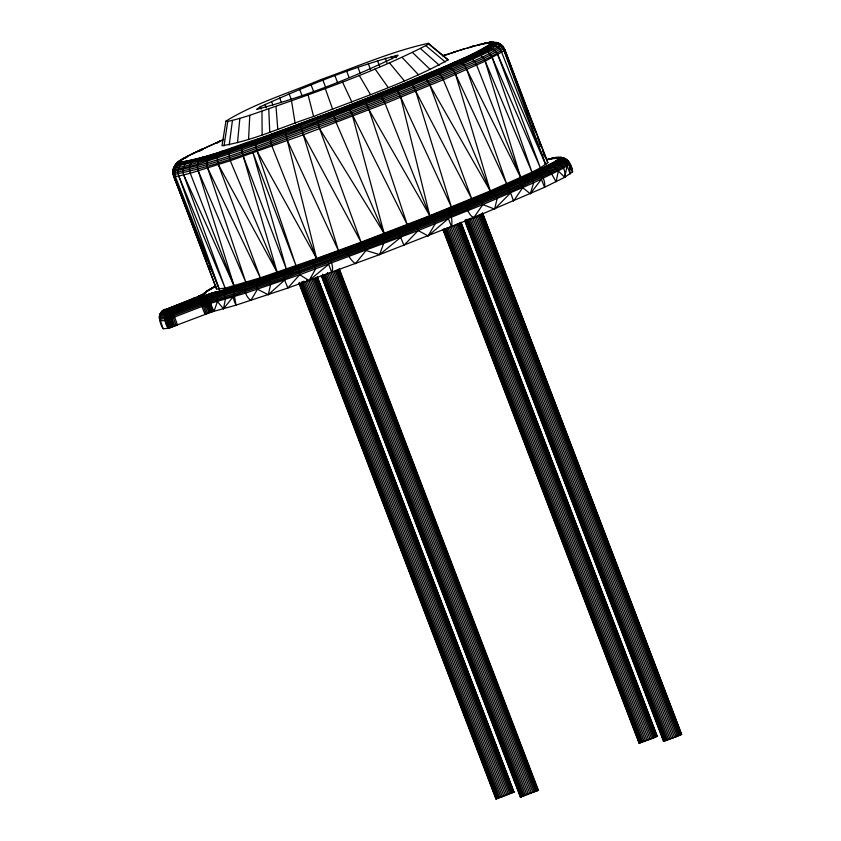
<?xml version="1.0" encoding="UTF-8"?>
<svg xmlns="http://www.w3.org/2000/svg" width="841" height="841" viewBox="0 0 841 841"><rect width="100%" height="100%" fill="white"/><g stroke="black" fill="none" stroke-linecap="round" stroke-linejoin="round"><path stroke-width="1.26" d="M175.222 165.688L173.835 167.895L183.78 166.571L207.285 159.822L255.937 143.485L317.215 121.188L381.488 96.431L438.666 73.104L479.759 54.865L492.132 48.589L499.028 43.469L490.618 42.176L483.386 43.616C490.387 41.934 499.806 40.389 504.064 48.021C489.956 59.585 471.17 64.736 454.928 72.915C415.517 89.861 375.591 105.609 335.506 120.904C281.788 139.448 228.941 163.753 173.12 174.644C170.86 166.791 177.987 161.083 184.221 158.076L178.313 161.672M174.655 167.296L173.257 169.525L183.275 168.189L197.635 164.237L242.113 149.751L301.456 128.505L382.245 97.598L451.953 68.92L493.604 49.451L499.838 45.414L500.542 44.3L499.607 43.806L503.086 46.602C489.01 58.134 470.266 63.275 454.066 71.432C414.739 88.347 374.907 104.063 334.918 119.317C281.315 137.819 228.594 162.071 172.899 172.941C172.626 168.305 175.59 163.743 179.942 162.113C206.928 158.613 232.421 146.744 258.376 138.797C308.374 121.136 357.94 102.245 407.065 82.292C434.829 70.097 464.032 60.205 489.956 44.289C495.412 42.134 502.109 45.193 504.095 50.702L547.838 162.66L540.374 167.864L531.975 172.184L490.208 190.949L429.751 215.695L361.062 242.155L316.573 258.471L260.332 277.835L225.157 288.148L216.6 289.062L173.004 173.835L173.12 174.644M248.568 139.291L249.788 115.312C310.34 94.192 371.775 73.588 428.752 44.079L448.106 59.869C405.562 83.459 358.697 98.534 313.588 116.51C283.27 126.36 253.488 140.636 221.992 145.745L225.945 121.104C255.244 103.012 289.378 93.015 321.052 79.506C356.552 66.859 391.507 51.385 428.395 43.312L448.106 59.869M237.498 142.697L239.853 118.36L249.788 115.312M229.236 144.946L232.442 120.379L239.853 118.36M224.011 145.977L227.764 121.304L232.442 120.379M160.337 314.881L159.906 319.065L163.122 328.726L168.494 328.284L212.027 311.853L235.837 305.199L287.78 288.064L379.596 254.623L473.798 217.651L544.59 187.28L564.721 177.304L572.563 171.827C571.228 158.35 561.525 154.702 549.94 158.854L561.063 157.299L564.942 158.392L562.64 161.062L553.925 166.108L518.739 182.56L479.381 199.275L415.559 224.862L298.65 268.479L245.088 286.676L207.159 297.777L171.848 311.38C168.074 315.06 158.434 310.918 159.369 317.982C160.61 324.416 170.303 317.824 174.423 317.057L208.946 303.769L245.467 293.152L299.732 274.713L418.166 230.539L482.818 204.605L533.667 182.791L563.533 168.158L569.147 164.237L569.494 163.196L568.453 162.87M229.299 288.379L220.573 291.07L218.692 292.731L217.01 296.242L217.42 301.551L223.506 308.815L225.367 299.333C220.952 285.835 240.684 285.751 248.516 282.46C309.709 262.497 369.966 239.738 429.867 216.221C472.253 198.581 515.88 183.117 556.09 160.789C563.396 153.966 571.806 164.783 572.563 171.827L569.998 166.234M547.649 165.677C551.917 164.1 556.837 166.844 558.329 171.007L556.122 181.772C552.852 176.736 549.32 166.339 541.194 168.936M558.329 171.007L564.721 177.304L567.149 165.898C565.604 161.588 560.379 159.117 556.09 160.789M259.964 278.728C256.221 280.642 256.084 285.772 257.441 289.241L268.268 294.739L270.56 284.847C269.32 281.525 268.962 276.542 272.505 274.523M475.449 197.803L479.381 199.275L482.818 204.605L494.613 209.062L497.147 198.634C495.864 195.448 493.078 191.391 489.157 192.095M160.862 314.639L162.113 312.137M513.578 181.614C517.667 180.468 521.367 184.095 522.692 187.68L530.314 193.745L533.667 182.791C532.311 179.028 528.232 175.643 524.08 176.946M565.919 159.464L562.335 157.698L560.979 157.656L560.642 158.665C534.75 175.391 504.926 185.188 476.931 197.814C428.563 217.735 379.754 236.563 330.639 254.55C287.296 271.801 242.24 284.016 198.087 298.713L168.694 310.14L162.576 310.823L164.931 309.477L161.598 311.748L160.116 314.019L162.607 310.792L164.931 309.477L163.553 310.834L164.09 310.623C173.351 306.429 187.648 303.58 197.519 298.355L211.49 293.257L221.688 290.502M194.071 298.923L194.912 297.777L164.657 309.898L194.26 298.355M557.993 159.212L558.329 158.213L560.979 157.656L554.282 158.045M562.335 157.698L561.988 158.707C535.938 175.548 505.925 185.409 477.73 198.108C429.057 218.166 379.922 237.109 330.492 255.222C287.286 272.316 242.502 284.731 198.465 299.186L170.933 309.919C170.124 311.086 158.35 312.705 162.639 311.223M567.212 159.874L564.879 162.555L556.101 167.643L520.632 184.232L465.819 207.285L399.422 233.556L298.744 270.855L244.742 289.199L207.075 300.205L167.506 315.386L159.412 316.626L160.158 316.174L160.168 317.499L159.369 317.982L166.739 316.994L208.274 301.162L234.113 293.887L283.953 277.393L399.906 234.734L466.482 208.4L521.441 185.283L557.005 168.652L565.814 163.543L568.148 160.852M568.915 161.977L566.571 164.668L557.751 169.777L522.135 186.439L467.091 209.588L400.4 235.974L284.269 278.697L234.345 295.223L208.536 302.476L167.012 318.319L159.548 319.328L160.368 318.823M217.42 301.551L214.045 311.244C210.639 305.788 207.59 295.317 215.527 292.048M363.838 241.661L366.087 250.481L379.596 254.623L383.485 243.901L380.479 235.375M160.368 313.83L162.839 310.665L164.931 309.477C156.825 312.61 159.433 323.123 163.122 328.726M316.92 117.488L319.033 127.117L361.062 242.155L303.338 134.791L301.215 127.149L301.635 123.175M195.869 298.198L196.226 297.556M300.395 264.841L298.65 268.479L299.732 274.713L309.057 280.579L315.533 269.078L314.25 262.918L315.512 259.449M413.635 222.602L415.559 224.862L418.166 230.539L428.09 235.932L435.144 223.864L432.327 218.282L429.867 216.221M257.441 289.241L250.849 300.489C245.772 296.778 241.378 286.424 248.516 282.46M206.592 291.659L202.923 294.592L207.632 290.502L215.738 285.908L205.561 292.163L202.439 294.981L208.841 289.945L203.27 293.919M205.362 292.237L203.406 294.297M202.555 296.431L203.207 301.604L207.559 313.441M177.514 325.131C170.208 303.349 165.971 305.02 174.981 326.098M489.956 44.289L490.618 43.238L493.982 42.523C480.474 53.603 462.466 58.534 446.918 66.376C409.157 82.607 370.913 97.693 332.521 112.337C281.062 130.113 230.445 153.388 176.957 163.827L176.852 163.049L179.722 160.715M173.488 175.485L173.603 176.305L175.37 176.484L178.755 176.032L190.266 173.257L230.287 160.715L303.338 134.791L385.094 103.517L443.323 79.758L485.183 61.172L504.095 50.702L504.8 49.577L502.151 46.097M522.692 187.68L513.557 201.052C511.57 196.079 509.488 185.588 501.898 186.681M482.818 204.605L473.798 217.651C467.628 215.159 467.659 204.889 460.921 203.764M197.519 297.514L199.37 295.948L192.463 298.744M163.07 311.033L164.205 309.803M530.314 193.745L541.394 179.238L544.59 187.28C545.704 180.794 541.362 170.408 533.31 172.71M496.484 42.407L497.399 42.891C483.649 54.171 465.325 59.196 449.483 67.175C411.049 83.701 372.111 99.059 333.025 113.966C280.631 132.058 229.099 155.753 174.665 166.381L174.55 165.593L179.112 161.525M223.506 308.815L232.873 297.083L235.837 305.199C235.879 299.301 230.76 289.42 238.266 285.688M366.087 250.481L355.365 263.706C350.844 260.142 345.83 254.003 347.375 247.811M496.6 798.456L495.917 798.95L514.051 791.98L512.81 792.222M522.713 795.807L520.358 797.079L538.503 790.109L536.358 790.624M443.26 230.466L639.044 743.15L653.015 738.177L657.189 736.18L460.963 222.339M464.905 221.225L663.496 741.278L677.468 736.306L681.63 734.309L482.597 213.099M217.43 143.033L220.437 140.773L191.927 154.134L207.107 147.028M299.732 274.713L287.78 288.064C286.413 283.039 280.474 274.534 286.024 269.877M162.271 311.38L164.279 310.045M418.166 230.539L403.974 245.309L397.12 229.004M198.35 151.622L201.924 149.109L187.228 156.279L180.121 160.862L183.569 158.949M494.613 209.062L510.476 192.978M201.251 295.864L205.719 292.983M214.865 286.918L215.769 286.045M205.561 292.163L212.636 287.654L210.387 288.926M491.375 42.281L492.269 42.754C478.897 53.719 461.068 58.597 445.667 66.365C408.284 82.439 370.418 97.367 332.405 111.874C281.451 129.461 231.338 152.515 178.387 162.849L178.271 162.082L181.257 160M331.207 253.751C328.61 259.554 334.75 266.229 331.711 272.41L328.673 264.316L309.057 280.579M205.015 295.517C202.218 301.099 207.843 307.69 208.799 312.978M176.253 325.614L169.987 309.089L169.23 310.56L169.525 314.671L173.751 326.55M268.268 294.739L284.7 279.99M286.686 128.662L285.572 132.889L287.401 140.636L338.397 250.555L303.338 134.791M428.09 235.932L448.369 218.597L451.501 226.66C452.479 221.299 452.069 211.974 445.677 209.924M379.596 254.623L400.894 237.236M163.291 310.455L164.931 309.477C160.589 311.054 158.329 316.405 160.042 320.652M198.655 296.284L201.283 295.138L198.034 296.81M272.221 133.877C268.889 137.009 270.834 142.444 271.979 146.208L316.573 258.471L287.401 140.636M639.044 743.15L640.663 742.214M663.496 741.278L664.895 740.437M205.151 293.33L201.02 295.517L202.124 295.002M207.37 294.676L169.462 309.456L163.722 310.056M168.179 328.337C164.542 322.807 161.893 312.211 169.987 309.089C165.414 314.135 171.501 321.893 172.563 326.981M203.554 294.129L205.908 292.784M258.376 138.797C254.487 141.666 255.916 147.532 257.22 151.443L296.021 265.756L253.036 152.894L286.361 269.099L243.28 156.289C241.798 152.2 240.989 146.008 245.299 143.338M176.032 164.184L179.112 162.197M209.546 293.908L206.844 295.044C203.49 300.626 208.684 307.28 209.966 312.558M168.494 328.284C165.067 322.828 162.04 312.347 169.987 309.089C164.163 313.609 169.987 322.345 171.48 327.359M163.711 310.035L164.931 309.477M159.958 315.081L166.686 314.397L208.211 298.566L234.197 291.249L283.722 274.849L398.949 232.463L465.115 206.287L530.618 178.471L560.232 163.963L565.793 160.074L566.14 159.044L564.847 158.644M260.279 106.765L256.715 109.351C305.22 96.641 352.915 77.645 398.035 55.674L397.793 55.149C350.56 67.827 304.841 86.644 260.279 106.765L261.183 109.141M233.115 147.49C228.489 149.982 228.647 156.405 230.287 160.715L277.152 272.242L243.28 156.289M211.49 293.257L208.852 294.339C204.31 299.554 209.546 306.986 211.059 312.179M168.988 328.158C165.929 322.828 162.292 312.537 169.987 309.089C163.291 313.167 168.463 322.618 170.502 327.685M221.94 151.18C217.073 153.556 216.589 160.126 218.376 164.657L260.332 277.835L207.674 168.084C205.761 163.343 206.833 156.668 211.89 154.397M181.341 159.716L188.689 155.606L184.726 158.318L186.755 157.288M169.987 309.089C162.691 312.81 167.075 322.765 169.672 327.958M213.162 292.71C204.447 295.075 209.409 306.818 212.027 311.853M209.441 289.83L213.782 287.506M203.07 157.099C197.877 159.296 196.268 166.024 198.266 170.954L234.071 285.866L183.737 174.949C181.614 169.714 184.042 162.944 189.446 160.841M214.518 292.311C206.844 295.769 210.492 306.05 213.54 311.38M195.564 159.254C190.255 161.398 188.184 168.158 190.266 173.257L234.071 285.866M186.902 156.678L190.928 154.639M184.768 161.861C179.312 163.921 176.589 170.681 178.755 176.032L219.291 289.22L173.603 176.305M181.593 162.281C176.095 164.31 173.183 171.07 175.37 176.484L219.291 289.22M161.64 312.347C159.843 314.04 169.735 311.748 171.375 310.571L198.907 299.838C242.828 285.614 287.37 272.989 330.429 256.053C384.926 236.069 439.086 215.149 492.626 192.736C516.29 181.866 541.583 173.467 563.323 158.96L563.67 157.94L561.735 158.14M193.199 153.251L194.607 152.61M199.464 151.117L202.807 149.582M203.112 294.318L204.205 293.814M201.914 294.876L202.902 294.424L200.41 295.538M497.315 798.109L498.261 797.688M208.211 146.523L222.791 140.111M219.301 141.288L223.748 139.343M665.841 740.006L666.976 739.523M164.09 310.623L164.647 310.403M171.827 307.596L175.422 306.198M677.142 735.623L677.793 735.391M442.923 55.99L454.939 52.047M510.823 792.863L511.917 792.495M488.253 42.965L472.61 46.339L442.913 55.643L445.31 55.191M464.348 48.799L453.541 52.184L454.813 51.785M472.61 46.339L471.16 46.791L481.084 44.247M479.507 44.447L477.982 44.92L486.603 42.912M655.044 736.705L657.189 736.18M679.496 734.824L680.38 734.55M487.317 42.891L490.618 42.176M466.976 48.284L474.124 46.16M487.759 45.929C493.204 43.816 499.785 46.991 501.751 52.447L545.704 164.668L497.788 54.791C495.864 49.43 489.473 46.076 484.038 48.126M552.632 162.954C560.894 160 566.424 170.134 564.721 177.304M478.834 50.87C484.237 48.894 490.366 52.478 492.248 57.714L540.374 167.864L497.788 54.791M472.211 54.118C477.572 52.258 483.365 56.105 485.183 61.172L531.975 172.184L492.248 57.714M464.221 57.85C469.53 56.126 474.913 60.289 476.668 65.156L520.663 177.546L466.787 69.614C465.084 64.967 460.185 60.478 454.96 62.024M546.471 159.622L552.463 158.308L555.049 158.602M546.429 159.706L552.463 158.308M548.994 159.506L558.203 157.519M444.49 66.607C449.641 65.304 453.972 70.108 455.633 74.492L506.639 183.843L466.787 69.614M681.052 734.372L681.63 734.309M432.947 71.548C437.972 70.549 441.693 75.637 443.323 79.758L490.208 190.949L429.972 85.34C428.342 81.482 425.294 76.205 420.426 76.783M555.554 157.656L556.868 157.477M407.065 82.292C411.712 82.229 414.077 87.58 415.727 91.206L471.664 198.728L429.972 85.34M560.474 157.688L562.387 157.54M488.936 42.407L495.706 42.576C482.061 53.75 463.896 58.733 448.2 66.649C410.082 83.038 371.48 98.26 332.721 113.041C280.789 130.975 229.688 154.481 175.706 165.015L175.601 164.226M392.978 87.99C397.299 88.578 399.044 93.835 400.715 97.283L451.386 207.033L415.727 91.206M546.545 159.748L547.806 159.79M378.324 93.835L380.742 95.454L384.442 101.919L429.751 215.695L369.01 109.835L365.698 102.644L363.238 99.764M225.945 121.104L227.764 121.304M558.382 157.435L559.633 157.835L559.297 158.833L553.893 162.607L525.131 176.694L476.164 197.709L413.898 222.676L347.154 248.074L285.372 270.297L237.267 286.213L212.184 293.236L209.956 295.853L209.083 299.543L212.868 311.58M557.089 157.824L558.329 158.213M197.519 298.355L200.41 302.665L205.046 314.397M498.103 42.986L499.028 43.469M500.973 44.846L501.909 45.351C487.885 56.841 469.204 61.961 453.068 70.097C413.888 86.938 374.203 102.591 334.361 117.793C280.957 136.231 228.437 160.389 172.941 171.217L172.826 170.408M493.078 42.05L493.982 42.523M503.864 49.072L504.8 49.577L547.838 162.66M489.735 42.765L490.618 43.238M426.187 45.94L445.246 61.94M420.794 48.841L439.233 65.177M347.869 105.724L407.191 224.558L369.01 109.835M412.7 52.71L430.214 69.498M402.166 57.44L418.461 74.765M389.478 62.875L404.311 80.831M375.002 68.878L388.174 87.517M319.633 128.736L384.148 233.43L352.631 116.195M359.16 75.259L370.513 94.634M257.22 151.443L316.573 258.471M218.376 164.657L277.152 272.242M342.403 81.85L351.832 101.982M428.395 43.312L428.752 44.079M384.148 233.43L336.116 122.513L332.384 111.653M569.683 166.266L571.176 169.745L569.83 166.318M198.266 170.954L245.877 282.397L207.674 168.084M178.755 176.032L225.157 288.148L183.737 174.949M191.506 221.814L173.961 176.705L216.6 289.062M193.409 226.692L196.247 234.008M197.677 237.667L199.096 241.325M204.321 254.739L206.686 260.836M208.589 265.714L210.008 269.372M567.149 165.898L570.24 173.971L569.147 164.237M482.44 213.088L681.536 734.424M482.145 213.435L681.178 734.635M481.536 213.74L680.569 734.939M480.705 214.129L679.728 735.328M479.654 214.581L678.687 735.791M478.434 215.096L677.468 736.306M477.068 215.653L676.101 736.853M475.607 216.232L674.64 737.441M474.082 216.831L673.115 738.03M472.537 217.42L671.57 738.619M471.023 217.977L670.056 739.186M469.583 218.502L668.606 739.702M468.248 218.965L667.281 740.164M467.07 219.364L666.104 740.564M466.082 219.68L665.105 740.879M465.304 219.911L664.327 741.11M465.126 221.067L663.78 741.247M460.868 222.455L657.084 736.295M460.511 222.665L656.726 736.516M459.901 222.97L656.117 736.821M395.522 55.401L396.426 57.777M459.06 223.359L655.286 737.21M458.019 223.811L654.235 737.662M456.8 224.326L653.015 738.177M391.296 56.421L392.2 58.796M455.433 224.883L651.659 738.734M453.972 225.472L650.188 739.313M452.447 226.061L648.663 739.912M450.902 226.649L647.118 740.5M385.231 58.197L387.039 62.949M449.388 227.207L645.604 741.058M447.948 227.732L644.164 741.583M446.613 228.195L642.829 742.046M445.436 228.594L641.651 742.445M444.447 228.91L640.663 742.761M443.659 229.141L639.885 742.992M443.123 229.278L639.339 743.118M377.493 60.668L379.764 66.607M368.326 63.758L370.597 69.698M357.982 67.385L360.253 73.314M346.765 71.432L349.026 77.372M334.981 75.806L337.704 82.933M322.986 80.358L325.709 87.485M311.117 84.973L313.84 92.1M299.722 89.514L302.445 96.631M289.125 93.845L291.385 99.774M279.622 97.84L281.441 102.591M339.312 268.878L538.398 790.225M339.018 269.236L538.04 790.435M337.567 269.919L536.6 791.129L338.397 269.541L537.431 790.74M338.397 269.541L536.831 791.024M336.526 270.382L535.549 791.581M271.506 101.393L272.862 104.957M335.307 270.897L534.329 792.096M333.94 271.454L532.973 792.653M332.479 272.032L531.501 793.242M330.955 272.631L529.977 793.83M264.989 104.4L266.355 107.963M329.409 273.209L528.432 794.419M327.422 272.547L526.918 794.976M326.445 274.292L525.478 795.502M325.12 274.765L524.153 795.964M323.943 275.165L522.965 796.364M322.481 274.25L521.977 796.679M322.166 275.701L521.199 796.911M321.619 275.837L520.653 797.037M321.304 275.806L520.358 797.079M317.362 276.91L513.956 792.096M317.667 278.119L513.893 791.959M316.91 277.236L513.599 792.317M316.3 277.541L512.989 792.621M315.459 277.929L512.148 793M314.418 278.392L511.107 793.462M313.199 278.907L509.888 793.978M311.37 278.234L508.521 794.535M310.371 280.042L507.06 795.113M308.847 280.631L505.536 795.712M306.839 279.99L503.99 796.29M305.788 281.788L502.476 796.858M303.874 281.073L501.036 797.373M302.55 281.546L499.701 797.846M301.372 281.945L498.524 798.235M300.847 283.48L497.525 798.561M299.596 282.481L496.747 798.782M299.049 282.618L496.211 798.918M299.196 283.806L495.917 798.95M206.297 313.914L200.032 297.378M504.789 51.532L507.123 57.661M509.919 65.02L511.317 68.689M514.114 76.047L515.512 79.727M518.308 87.086L520.642 93.214M522.513 98.113L524.837 104.252M526.708 109.151L529.042 115.28M532.763 125.088L534.161 128.768M539.291 142.255L540.689 145.935M543.486 153.293L544.884 156.962L542.645 150.886M504.8 49.577L535.812 132.573M537.63 137.461L540.826 146.008M504.095 50.702L545.704 164.668M325.225 88.452L332.679 109.341M485.183 61.172L520.663 177.546M455.633 74.492L490.208 190.949M308.1 94.875L313.588 116.51M400.715 97.283L429.751 215.695M291.543 100.941L295.117 123.27M179.827 161.346L179.942 162.113M172.773 172.132L172.899 172.941M276.006 106.471L277.803 129.44M268.773 108.983L269.74 132.237M261.961 111.306L262.14 134.833"/></g></svg>
